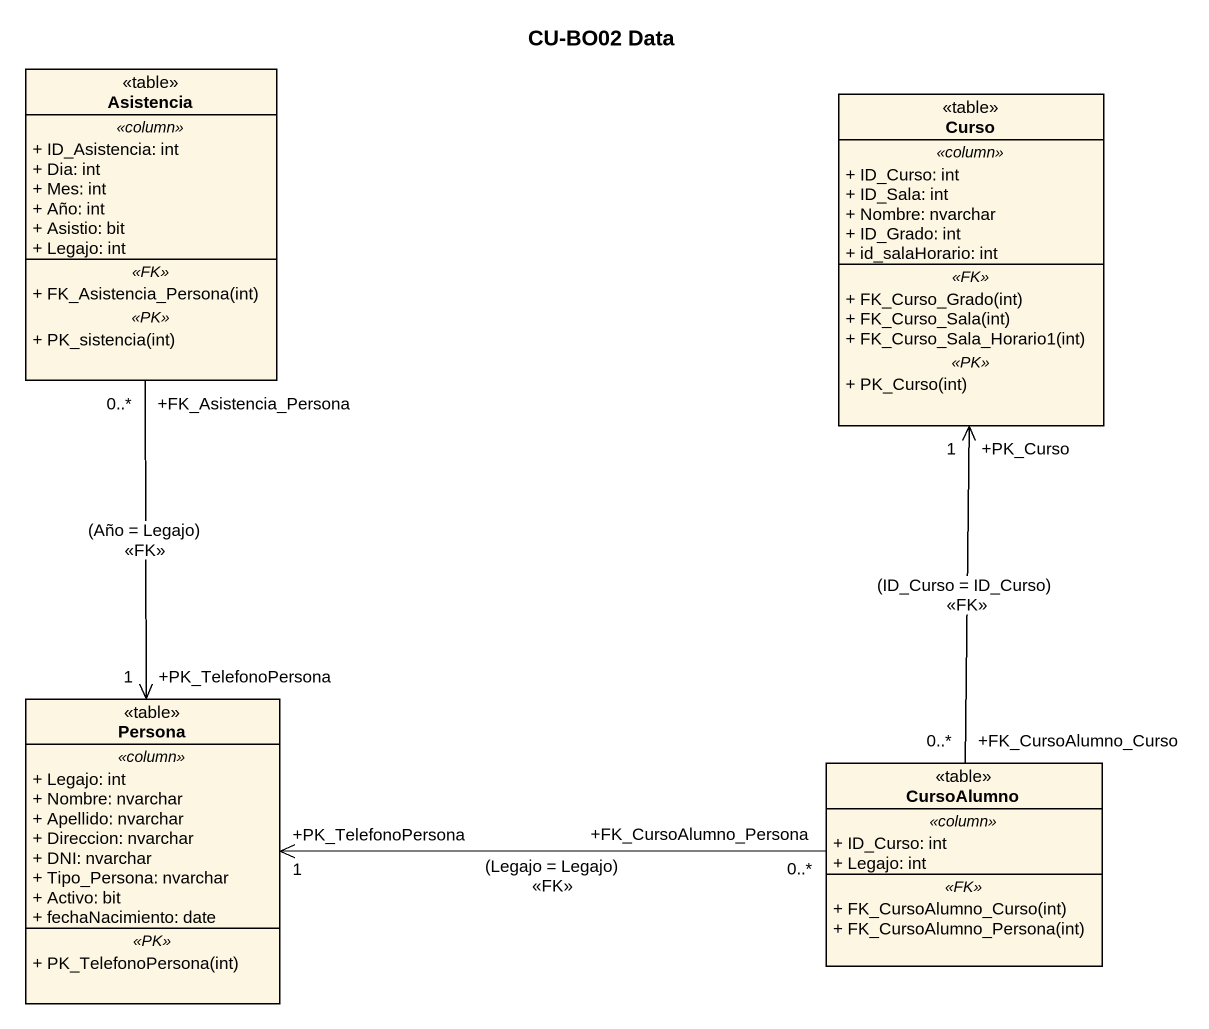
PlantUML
@startuml
title CU-BO02 Data
hide circle
hide empty members
skinparam classAttributeIconSize 0
class Asistencia <<table>> {
  .. <<column>> ..
  + ID_Asistencia: int
  + Dia: int
  + Mes: int
  + Año: int
  + Asistio: bit
  + Legajo: int
  .. <<FK>> ..
  + FK_Asistencia_Persona(int)
  .. <<PK>> ..
  + PK_sistencia(int)
}
class Curso <<table>> {
  .. <<column>> ..
  + ID_Curso: int
  + ID_Sala: int
  + Nombre: nvarchar
  + ID_Grado: int
  + id_salaHorario: int
  .. <<FK>> ..
  + FK_Curso_Grado(int)
  + FK_Curso_Sala(int)
  + FK_Curso_Sala_Horario1(int)
  .. <<PK>> ..
  + PK_Curso(int)
}
class Persona <<table>> {
  .. <<column>> ..
  + Legajo: int
  + Nombre: nvarchar
  + Apellido: nvarchar
  + Direccion: nvarchar
  + DNI: nvarchar
  + Tipo_Persona: nvarchar
  + Activo: bit
  + fechaNacimiento: date
  .. <<PK>> ..
  + PK_TelefonoPersona(int)
}
class CursoAlumno <<table>> {
  .. <<column>> ..
  + ID_Curso: int
  + Legajo: int
  .. <<FK>> ..
  + FK_CursoAlumno_Curso(int)
  + FK_CursoAlumno_Persona(int)
}
Asistencia "+FK_Asistencia_Persona\n0..*" --> "+PK_TelefonoPersona\n1" Persona : (Año = Legajo)\n<<FK>>
CursoAlumno "+FK_CursoAlumno_Curso\n0..*" -up-> "+PK_Curso\n1" Curso : (ID_Curso = ID_Curso)\n<<FK>>
CursoAlumno "+FK_CursoAlumno_Persona\n0..*" -left-> "+PK_TelefonoPersona\n1" Persona : (Legajo = Legajo)\n<<FK>>
@enduml
